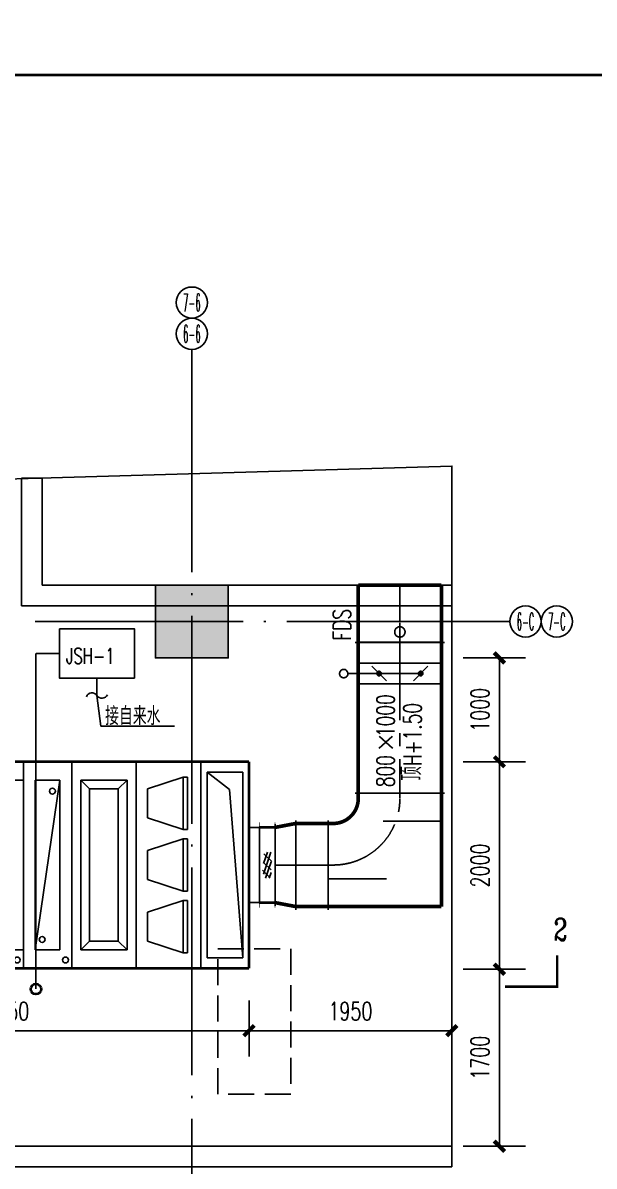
# Model space of a CAD drawing. Extents: x -778003 to -147913, y -2164908 to -814216.
# Drawn here: x -457126 to -451634, y -1284641 to -1273637 of the extents above; entities that cross this region are included whole.
import ezdxf
from ezdxf.enums import TextEntityAlignment as Align

# ---------------------------------------------------------------- set-up
doc = ezdxf.new("R2010")
doc.units = 0
doc.header["$LTSCALE"] = 1000
doc.header["$MEASUREMENT"] = 0
for name, pattern in [('CENTER2', [1.125, 0.75, -0.125, 0.125, -0.125]), ('DASH', [0.35, 0.25, -0.1]), ('结构柱网$0$DOTE', [2.42, 2, -0.2, 0.02, -0.2])]:
    doc.linetypes.add(name, pattern=pattern)
doc.layers.get('0').update_dxf_attribs({"linetype": 'CONTINUOUS'})
for name, color, linetype in [('00-风量计算', 6, 'CONTINUOUS'), ('02-TEXT_房间', 7, 'CONTINUOUS'), ('A-TECH_结构', 21, 'CONTINUOUS'), ('A_STR-砌块墙', 121, 'CONTINUOUS'), ('ACS_空调机组', 2, 'CONTINUOUS'), ('DOOR_FIRE', 220, 'CONTINUOUS'), ('DOOR_FIRE_TEXT', 7, 'CONTINUOUS'), ('DUCT-新风中心线', 5, 'CENTER2'), ('DUCT-新风标注', 3, 'CONTINUOUS'), ('DUCT-新风法兰', 2, 'CONTINUOUS'), ('DUCT-新风管', 3, 'CONTINUOUS'), ('DUCT-新风管端线', 2, 'CONTINUOUS'), ('DUCT-新风阀门', 7, 'CONTINUOUS'), ('EQ-TH', 7, 'CONTINUOUS'), ('EQ-空气机组', 7, 'CONTINUOUS'), ('H-公共文字', 7, 'CONTINUOUS'), ('TEXT-空冷凝水', 7, 'CONTINUOUS'), ('TH_DIM', 3, 'CONTINUOUS'), ('结构柱网$0$S-ANNO-DOTE', 230, '结构柱网$0$DOTE'), ('结构柱网$0$建-轴网-尺寸', 86, 'CONTINUOUS')]:
    doc.layers.add(name, color=color, linetype=linetype)
doc.layers.add('ACS_KT_FM', color=3, linetype='CONTINUOUS', lineweight=15)
doc.layers.add('H-KT-补水', color=4, linetype='BS_LINE', lineweight=35)
doc.styles.add('_TCH_DIM', font='SIMPLEX', dxfattribs={"bigfont": 'GBCBIG'})
doc.styles.add('_TCH_DIM_T3', font='SIMPLEX', dxfattribs={"width": 0.705882, "bigfont": 'GBCBIG'})
doc.styles.add('_TCH_LABEL', font='COMPLEX', dxfattribs={"bigfont": 'GBCBIG'})
doc.styles.add('_TCH_SPACE', font='SIMPLEX', dxfattribs={"bigfont": 'GBCBIG'})
doc.styles.add('_TCH_WINDOW', font='SIMPLEX', dxfattribs={"bigfont": 'GBCBIG'})
doc.styles.add('_THVAC_PIPEDN', font='ROS', dxfattribs={"width": 0.8, "height": 3.5, "bigfont": 'JD'})
doc.styles.add('KHZ', font='ROMANS', dxfattribs={"width": 0.7, "bigfont": 'HZTXT'})
doc.styles.add('结构柱网$0$_TCH_AXIS', font='COMPLEX', dxfattribs={"bigfont": 'GBCBIG'})
doc.linetypes.add('BS_LINE', pattern='A,1.5,-0.1,["BS",KHZ,S=0.1,R=0,X=-0.1,Y=-0.05],-0.12', length=1.72)
doc.dimstyles.new('_TCH_ARCH&&100', dxfattribs={"dimtxt": 297.5, "dimasz": 100, "dimexe": 250, "dimexo": 300, "dimgap": 126.25, "dimtad": 1, "dimdec": 0, "dimzin": 0, "dimdsep": 46, "dimtxsty": '_TCH_DIM_T3', "dimblk": 'ARCHTICK', "dimcen": 0.09, "dimclrt": 7, "dimazin": 2, "dimtfac": 1, "dimtdec": 0, "dimtix": 1, "dimtmove": 2, "dimatfit": 3, "dimfxl": 0, "dimtolj": 1, "dimtzin": 0, "dimarcsym": 0})

# ---------------------------------------------------------------- blocks, each defined once
blk = doc.blocks.new('$DorLib2D$00000002')
for p, q in [((-0.5, 0), (-0.5, 0.4875)), ((-0.475, 0.4875), (-0.5, 0.4875)), ((-0.475, 0), (-0.475, 0.4875)), ((0.475, 0), (0.475, 0.4875)), ((0.475, 0.4875), (0.5, 0.4875)), ((0.5, 0), (0.5, 0.4875)), ((-0.5, 0), (-0.475, 0)), ((0.5, 0), (0.475, 0))]:
    blk.add_line(p, q)
at = {"lineweight": 13}
for centre, start, end in [((-0.4875, 0), 0, 88.53072), ((0.4875, 0), 91.46928, 180)]:
    blk.add_arc(centre, 0.4875, start, end, dxfattribs=at)
blk = doc.blocks.new('A$C23C80AD9')
h = blk.add_hatch(color=16)
h.dxf.hatch_style = 1
h.paths.add_polyline_path([(-8000, -2000), (-7600, -2000), (-7600, 900), (-8000, 900)])
edge = h.paths.add_edge_path()
edge.add_line((-9066, 5800), (-7600, 5800))
edge.add_line((-7600, 5800), (-7600, 4100))
edge.add_line((-7600, 4100), (-8000, 4100))
edge.add_line((-8000, 4100), (-8000, 5400))
edge.add_line((-8000, 5400), (-9066, 5400))
edge.add_line((-9066, 5400), (-9066, 5800))
h = blk.add_hatch(color=16)
h.dxf.hatch_style = 1
h.paths.add_polyline_path([(-8000, 5400), (-7600, 5400), (-7600, 4100), (-8000, 4100)])
h.paths.add_polyline_path([(-7600, 5800), (-9066, 5800), (-9066, 5400), (-7600, 5400)])
h = blk.add_hatch(color=16)
h.dxf.hatch_style = 1
h.paths.add_polyline_path([(-2850, 5400), (-2150, 5400), (-2150, 4700), (-2850, 4700)])
at = {"color": 141}
for points in [[(-6050, 0), (0, 0), (0, 6545), (-7600, 6325), (-7600, 0), (-7550, 0)], [(-9066, 5800), (-7600, 5800), (-7600, 4100), (-8000, 4100), (-8000, 5400), (-9066, 5400), (-9066, 5800)]]:
    blk.add_lwpolyline(points, dxfattribs=at)
for points in [[(-7600, 5800), (-9066, 5800), (-9066, 5400), (-7600, 5400)], [(-8000, 5400), (-7600, 5400), (-7600, 4100), (-8000, 4100)], [(-2850, 5400), (-2150, 5400), (-2150, 4700), (-2850, 4700)], [(-7600, 4100), (-8000, 4100), (-8000, 900), (-7600, 900)], [(-8000, -2000), (-7600, -2000), (-7600, 900), (-8000, 900)]]:
    blk.add_lwpolyline(points, close=True, dxfattribs=at)
at = {"layer": 'A-TECH_结构'}
blk.add_lwpolyline([(-8700, 3000), (-8000, 3000), (-8000, 5400), (-8700, 5400)], close=True, dxfattribs=at)
at = {"layer": 'A-TECH_结构', "linetype": 'DASH'}
blk.add_lwpolyline([(-2250, 500), (-2250, 1900), (-1550, 1900), (-1550, 500)], close=True, dxfattribs=at)
at = {"layer": 'A_STR-砌块墙'}
for p, q in [((-4140, 5200), (-4140, 6429)), ((-4140, 6429), (-3940, 6429)), ((-3940, 5400), (-3940, 6429)), ((-7800, 5800), (-7800, 6325)), ((-7800, 6325), (-7600, 6325)), ((-7600, 5800), (-7600, 6325)), ((-7800, 5800), (-7600, 5800)), ((-3940, 5400), (0, 5400)), ((0, 5400), (0, 5200)), ((-4140, 5200), (0, 5200)), ((-8000, 900), (-8000, 4100)), ((-7700, 4100), (-7900, 4100)), ((-7600, 900), (-7600, 4100)), ((-7700, 900), (-7900, 900)), ((0, 0), (-6050, 0)), ((0, -200), (0, 0)), ((-7550, 0), (-7650, 0)), ((-7650, 0), (-7650, -200)), ((-7550, -200), (-7550, 0)), ((-6050, 0), (-6050, -200)), ((-7650, -200), (-7550, -200)), ((-6050, -200), (0, -200))]:
    blk.add_line(p, q, dxfattribs=at)
at = {"layer": 'A_STR-砌块墙', "color": 46}
blk.add_line((-7800, 900), (-7800, 4100), dxfattribs=at)
at = {"layer": 'DOOR_FIRE', "xscale": -1500, "yscale": 1500, "zscale": 200, "rotation": 180.0000000431111}
blk.add_blockref('$DorLib2D$00000002', (-6800, -100), dxfattribs=at)
at = {"layer": '02-TEXT_房间', "style": '_TCH_SPACE', "width": 0.705882}
blk.add_text('XF', height=297.5, rotation=90, dxfattribs=at).set_placement((-8156, 4294))
at = {"layer": '02-TEXT_房间', "style": '_TCH_SPACE'}
blk.add_text('新风机房', height=337.6, dxfattribs=at).set_placement((-5902, 1641))
at = {"layer": 'DOOR_FIRE_TEXT', "style": '_TCH_WINDOW'}
blk.add_text('甲', height=338, rotation=0, dxfattribs=at).set_placement((-6181, 100))
at = {"layer": 'DOOR_FIRE_TEXT', "style": '_TCH_WINDOW', "width": 0.705882}
blk.add_text('FGM1523', height=297.5, rotation=0, dxfattribs=at).set_placement((-7571, 100))
blk = doc.blocks.new('jrg')
at = {"color": 8}
for centre, radius, start, end in [((-1.87, 0), 0.375, 0, 180), ((-1.12, 0), 0.375, 180, 0), ((-0.37, 0), 0.375, 0, 180), ((0.39, 0.02), 0.393, 182.6822, 357.3178), ((1.16, 0), 0.375, 0, 180), ((1.92, 0.01), 0.38, 180.8965, 359.1035)]:
    blk.add_arc(centre, radius, start, end, dxfattribs=at)
blk = doc.blocks.new('A$C098F6460')
at = {"layer": 'ACS_KT_FM', "color": 8}
for centre, start, end in [((-1862, -418), 90, 270), ((-1862, -362), 270, 90), ((-1775, -419), 90, 270), ((-1775, -363), 270, 90), ((-1695, -419), 90, 270), ((-1695, -363), 270, 90)]:
    blk.add_arc(centre, 28.1, start, end, dxfattribs=at)
at = {"layer": 'ACS_空调机组', "color": 2}
for p, q in [((-4185, 0), (-4185, -1988)), ((-3565, -1988), (-3565, 0)), ((-2945, 0), (-2945, -1988)), ((-2945, 0), (-2945, -1988)), ((-2480, -1988), (-2480, 0)), ((-2015, 0), (-2015, -1988)), ((-1550, 0), (-1550, -1988)), ((-4650, -632), (-4750, -632)), ((-4750, -632), (-4750, -1356)), ((-4650, -1356), (-4650, -632)), ((100, -632), (0, -632)), ((0, -632), (0, -1356)), ((100, -1356), (100, -632)), ((-4750, -1356), (-4650, -1356)), ((0, -1356), (100, -1356))]:
    blk.add_line(p, q, dxfattribs=at)
at = {"layer": 'ACS_空调机组', "color": 8}
for p, q in [((-4591, -1888), (-4591, -100)), ((-4248, -100), (-4591, -100)), ((-4248, -100), (-4462, -268)), ((-4248, -1888), (-4248, -100)), ((-1181, -1888), (-1181, -100)), ((-837, -100), (-1181, -100)), ((-837, -100), (-1052, -268)), ((-837, -1888), (-837, -100)), ((-4058, -148), (-4018, -148)), ((-4058, -653), (-4058, -148)), ((-3675, -260), (-4018, -148)), ((-4018, -653), (-4018, -148)), ((-3393, -262), (-3477, -177)), ((-3033, -177), (-3477, -177)), ((-3477, -177), (-3477, -1811)), ((-3117, -262), (-3033, -177)), ((-3033, -1811), (-3033, -177)), ((-2831, -177), (-2594, -1811)), ((-2831, -177), (-2831, -1811)), ((-2594, -177), (-2831, -177)), ((-2594, -1811), (-2594, -177)), ((-2480, -177), (-2015, -177)), ((-1550, -177), (-2015, -177)), ((-4462, -268), (-4591, -1888)), ((-3675, -541), (-3675, -260)), ((-3117, -262), (-3393, -262)), ((-3393, -262), (-3393, -1726)), ((-3117, -1726), (-3117, -262)), ((-1052, -268), (-1181, -1888)), ((-2171, -424), (-2306, -424)), ((-2171, -424), (-2288, -357)), ((-2171, -424), (-2288, -491)), ((-2171, -1704), (-2171, -424)), ((-4018, -653), (-3675, -541)), ((-4058, -653), (-4018, -653)), ((-4058, -1247), (-4058, -741)), ((-4058, -741), (-4018, -741)), ((-4018, -1247), (-4018, -741)), ((-3675, -853), (-4018, -741)), ((-3675, -1135), (-3675, -853)), ((-2171, -929), (-2288, -862)), ((-180, -994), (-530, -792)), ((-530, -792), (-530, -1196)), ((-2171, -929), (-2306, -929)), ((-2171, -929), (-2288, -996)), ((-180, -994), (-530, -1196)), ((-4018, -1247), (-3675, -1135)), ((-4058, -1247), (-4018, -1247)), ((-4058, -1335), (-4018, -1335)), ((-4058, -1840), (-4058, -1335)), ((-3675, -1447), (-4018, -1335)), ((-4018, -1840), (-4018, -1335)), ((-2171, -1434), (-2288, -1366)), ((-3675, -1728), (-3675, -1447)), ((-2171, -1434), (-2306, -1434)), ((-2171, -1434), (-2288, -1501)), ((-4018, -1840), (-3675, -1728)), ((-3477, -1811), (-3393, -1726)), ((-3393, -1726), (-3117, -1726)), ((-3033, -1811), (-3117, -1726)), ((-4058, -1840), (-4018, -1840)), ((-3477, -1811), (-3033, -1811)), ((-2831, -1811), (-2594, -1811)), ((-2480, -1811), (-2015, -1811)), ((-2015, -1811), (-1550, -1811)), ((-4591, -1888), (-4248, -1888)), ((-1181, -1888), (-837, -1888))]:
    blk.add_line(p, q, dxfattribs=at)
at = {"layer": 'ACS_空调机组', "color": 2, "const_width": 25}
for points in [[(0, 0), (-4650, 0)], [(-4650, 0), (-4650, -1988)], [(0, -1988), (0, 0)], [(-4650, -1988), (0, -1988)]]:
    blk.add_lwpolyline(points, dxfattribs=at)
at = {"layer": 'ACS_空调机组', "color": 8}
for centre, radius in [((-2759, -283), 28.4), ((-414, -994), 234), ((-2660, -1711), 28.4), ((-2171, -1732), 28.4), ((-2885, -1908), 28.4), ((-2420, -1908), 28.4)]:
    blk.add_circle(centre, radius, dxfattribs=at)
for centre, start, end in [((-1862, -193), 146.5752, 270), ((-1775, -194), 143.8408, 270), ((-1695, -194), 143.8408, 270), ((-1862, -305), 90, 270), ((-1862, -249), 270, 90), ((-1775, -307), 90, 270), ((-1775, -250), 270, 90), ((-1695, -307), 90, 270), ((-1695, -250), 270, 90), ((-1862, -305), 253.9066, 270), ((-1775, -307), 253.9066, 270), ((-1695, -307), 253.9066, 270)]:
    blk.add_arc(centre, 28.1, start, end, dxfattribs=at)
at = {"layer": 'ACS_KT_FM', "color": 8, "xscale": 75, "yscale": 75, "zscale": 75, "rotation": 90}
for p in [(-1862, -618), (-1775, -619), (-1695, -619), (-1862, -959), (-1775, -960), (-1695, -960), (-1862, -1300), (-1775, -1301), (-1695, -1301), (-1862, -1641), (-1775, -1642), (-1695, -1642)]:
    blk.add_blockref('jrg', p, dxfattribs=at)
blk = doc.blocks.new('_ArchTick')
at = {"color": 0, "linetype": 'ByBlock', "const_width": 0.4}
blk.add_lwpolyline([(-0.5, -0.5), (0.5, 0.5)], dxfattribs=at)
blk = doc.blocks.new('*D73')
at = {"layer": 'TH_DIM', "color": 0, "lineweight": -2}
for p, q in [((-452894, -1279749), (-452294, -1279749)), ((-452544, -1280749), (-452544, -1279749)), ((-452894, -1280749), (-452294, -1280749))]:
    blk.add_line(p, q, dxfattribs=at)
at = {"layer": 'TH_DIM', "color": 0, "lineweight": -2, "xscale": 100, "yscale": 100, "zscale": 100}
for p, rotation in [((-452544, -1279749), 90), ((-452544, -1280749), 270)]:
    blk.add_blockref('_ArchTick', p, dxfattribs=dict(at, rotation=rotation))
at = {"layer": 'TH_DIM', "color": 7, "insert": (-452731, -1280249), "char_height": 175, "attachment_point": 5, "rotation": 90, "style": '_TCH_DIM_T3'}
blk.add_mtext('\\A1;1000', dxfattribs=at)
blk = doc.blocks.new('*D74')
at = {"layer": 'TH_DIM', "color": 0, "lineweight": -2}
for p, q in [((-452894, -1280749), (-452294, -1280749)), ((-452544, -1282746), (-452544, -1280749)), ((-452894, -1282746), (-452294, -1282746))]:
    blk.add_line(p, q, dxfattribs=at)
at = {"layer": 'TH_DIM', "color": 0, "lineweight": -2, "xscale": 100, "yscale": 100, "zscale": 100}
for p, rotation in [((-452544, -1280749), 90), ((-452544, -1282746), 270)]:
    blk.add_blockref('_ArchTick', p, dxfattribs=dict(at, rotation=rotation))
at = {"layer": 'TH_DIM', "color": 7, "insert": (-452731, -1281747), "char_height": 175, "attachment_point": 5, "rotation": 90, "style": '_TCH_DIM_T3'}
blk.add_mtext('\\A1;2000', dxfattribs=at)
blk = doc.blocks.new('*D75')
at = {"layer": 'TH_DIM', "color": 0, "lineweight": -2}
for p, q in [((-452894, -1282746), (-452294, -1282746)), ((-452544, -1284449), (-452544, -1282746)), ((-452894, -1284449), (-452294, -1284449))]:
    blk.add_line(p, q, dxfattribs=at)
at = {"layer": 'TH_DIM', "color": 0, "lineweight": -2, "xscale": 100, "yscale": 100, "zscale": 100}
for p, rotation in [((-452544, -1282746), 90), ((-452544, -1284449), 270)]:
    blk.add_blockref('_ArchTick', p, dxfattribs=dict(at, rotation=rotation))
at = {"layer": 'TH_DIM', "color": 7, "insert": (-452731, -1283597), "char_height": 175, "attachment_point": 5, "rotation": 90, "style": '_TCH_DIM_T3'}
blk.add_mtext('\\A1;1700', dxfattribs=at)
blk = doc.blocks.new('*D76')
at = {"layer": 'TH_DIM', "color": 0, "lineweight": -2}
for p, q in [((-454952, -1283046), (-454952, -1283587)), ((-453001, -1283046), (-453001, -1283587)), ((-454952, -1283337), (-453001, -1283337))]:
    blk.add_line(p, q, dxfattribs=at)
at = {"layer": 'TH_DIM', "color": 0, "lineweight": -2, "xscale": 100, "yscale": 100, "zscale": 100, "rotation": 180}
blk.add_blockref('_ArchTick', (-454952, -1283337), dxfattribs=at)
at = {"layer": 'TH_DIM', "color": 0, "lineweight": -2, "xscale": 100, "yscale": 100, "zscale": 100}
blk.add_blockref('_ArchTick', (-453001, -1283337), dxfattribs=at)
at = {"layer": 'TH_DIM', "color": 7, "insert": (-453977, -1283149), "char_height": 175, "attachment_point": 5, "style": '_TCH_DIM_T3'}
blk.add_mtext('\\A1;1950', dxfattribs=at)
blk = doc.blocks.new('*D77')
at = {"layer": 'TH_DIM', "color": 0, "lineweight": -2}
for p, q in [((-459602, -1283046), (-459602, -1283587)), ((-454952, -1283046), (-454952, -1283587)), ((-459602, -1283337), (-454952, -1283337))]:
    blk.add_line(p, q, dxfattribs=at)
at = {"layer": 'TH_DIM', "color": 0, "lineweight": -2, "xscale": 100, "yscale": 100, "zscale": 100, "rotation": 180}
blk.add_blockref('_ArchTick', (-459602, -1283337), dxfattribs=at)
at = {"layer": 'TH_DIM', "color": 0, "lineweight": -2, "xscale": 100, "yscale": 100, "zscale": 100}
blk.add_blockref('_ArchTick', (-454952, -1283337), dxfattribs=at)
at = {"layer": 'TH_DIM', "color": 7, "insert": (-457277, -1283149), "char_height": 175, "attachment_point": 5, "style": '_TCH_DIM_T3'}
blk.add_mtext('\\A1;4650', dxfattribs=at)
blk = doc.blocks.new('结构柱网$0$_AXISO')
blk.add_circle((0, 0), 0.5)
blk = doc.blocks.new('A1')
for points, const_width in [([(-584266, -1025182), (-500166, -1025182), (-500166, -965782), (-584266, -965782)], 5), ([(-507666, -966782), (-581766, -966782), (-581766, -1024182), (-507666, -1024182)], 50)]:
    blk.add_lwpolyline(points, close=True, dxfattribs=dict(const_width=const_width))
blk = doc.blocks.new('$ThvacSys$00000040')
at = {"elevation": 0}
blk.add_lwpolyline([(7, -101, -0.575183), (0, 0, 0.604745), (-11, 101, 16.924828)], format="xyb", dxfattribs=at)

msp = doc.modelspace()

# ---------------------------------------------------------------- linework, layer by layer
msp.add_lwpolyline([(-482875.2, -1274138.1), (-442575.2, -1274138.1), (-442575.2, -1302838.1), (-482875.2, -1302838.1)], close=True)
at = {"layer": 'DUCT-新风中心线'}
for p, q in [((-453501.4, -1279048.2), (-453501.4, -1279399)), ((-453501.4, -1279599.4), (-453501.4, -1281052.3)), ((-453501.4, -1281102.5), (-453501.4, -1281052.5)), ((-454501.6, -1281742.5), (-454701.6, -1281742.5)), ((-454191.6, -1281742.5), (-454501.4, -1281742.5)), ((-454191.4, -1281742.5), (-454141.4, -1281742.5))]:
    msp.add_line(p, q, dxfattribs=at)
msp.add_arc((-454141.4, -1281102.5), 640, 270, 360, dxfattribs=at)
at = {"layer": 'DUCT-新风法兰'}
for p, q in [((-453931.4, -1279399.1), (-453071.4, -1279399.1)), ((-453931.4, -1279599.3), (-453071.4, -1279599.3)), ((-453071.4, -1281052.4), (-453931.4, -1281052.4)), ((-454701.7, -1281350.5), (-454701.7, -1282134.5)), ((-454501.5, -1282172.5), (-454501.5, -1281312.5)), ((-454191.5, -1281312.5), (-454191.5, -1282172.5))]:
    msp.add_line(p, q, dxfattribs=at)
at = {"layer": 'DUCT-新风法兰', "const_width": 7.5}
for points in [[(-454851.9, -1281330.6), (-454851.9, -1282154.5)], [(-454701.7, -1281330.6), (-454701.7, -1282154.5)]]:
    msp.add_lwpolyline(points, dxfattribs=at)
at = {"layer": 'DUCT-新风管'}
for points, const_width in [([(-453901.4, -1279048.2), (-453901.4, -1279399)], 35), ([(-453101.4, -1279048.2), (-453901.4, -1279048.2)], 35), ([(-453101.4, -1279399), (-453101.4, -1279048.2)], 35), ([(-453901.4, -1279599.2), (-453901.4, -1279399.2)], 35), ([(-453101.4, -1279399.2), (-453101.4, -1279599.2)], 35), ([(-453901.4, -1279599.4), (-453901.4, -1281052.3)], 35), ([(-453101.4, -1281052.3), (-453101.4, -1279599.4)], 35), ([(-453901.4, -1279999.8), (-453901.4, -1279799.8)], 35), ([(-453101.4, -1279799.8), (-453101.4, -1279999.8)], 35), ([(-453901.4, -1281052.5), (-453901.4, -1281102.5)], 35), ([(-453101.4, -1282142.5), (-453101.4, -1281052.5)], 35), ([(-454851.8, -1281380.6), (-454701.8, -1281380.6)], 25), ([(-454501.6, -1281342.5), (-454701.6, -1281380.5)], 35), ([(-454191.6, -1281342.5), (-454501.4, -1281342.5)], 35), ([(-454141.4, -1281342.5), (-454191.4, -1281342.5)], 35), ([(-454701.8, -1282104.5), (-454851.8, -1282104.5)], 25), ([(-454501.6, -1282142.5), (-454701.6, -1282104.5)], 35), ([(-454501.4, -1282142.5), (-454191.6, -1282142.5)], 35), ([(-454191.4, -1282142.5), (-453101.4, -1282142.5)], 35)]:
    msp.add_lwpolyline(points, dxfattribs=dict(at, const_width=const_width))
at = {"layer": 'DUCT-新风管', "extrusion": (0, 0, -1), "const_width": 35}
msp.add_lwpolyline([(453901.4, -1281102.5, 0.4142136), (454141.4, -1281342.5)], format="xyb", dxfattribs=at)
at = {"layer": 'DUCT-新风管端线'}
for p, q in [((-453901.4, -1279399), (-453101.4, -1279399)), ((-453901.4, -1279399.2), (-453101.4, -1279399.2)), ((-453901.4, -1279599.2), (-453101.4, -1279599.2)), ((-453101.4, -1279599.4), (-453901.4, -1279599.4)), ((-453901.4, -1279799.8), (-453101.4, -1279799.8)), ((-453901.4, -1279999.8), (-453101.4, -1279999.8)), ((-453901.4, -1281052.3), (-453101.4, -1281052.3)), ((-453101.4, -1281052.5), (-453901.4, -1281052.5)), ((-454851.8, -1281380.6), (-454851.8, -1282104.5)), ((-454701.8, -1281380.6), (-454701.8, -1282104.5)), ((-454701.6, -1281380.5), (-454701.6, -1282104.5)), ((-454701.6, -1281380.6), (-454701.6, -1282104.5)), ((-454501.6, -1282142.5), (-454501.6, -1281342.5)), ((-454501.4, -1281342.5), (-454501.4, -1282142.5)), ((-454191.6, -1282142.5), (-454191.6, -1281342.5)), ((-454191.4, -1281342.5), (-454191.4, -1282142.5)), ((-453101.4, -1281319.2), (-453661.4, -1281319.2)), ((-454191.4, -1281875.9), (-453631.4, -1281875.9))]:
    msp.add_line(p, q, dxfattribs=at)
at = {"layer": 'DUCT-新风阀门'}
for p, q in [((-453501.4, -1279586.7), (-453501.4, -1279411.7)), ((-453550.5, -1279489.8), (-453551.3, -1279496)), ((-453551.3, -1279496), (-453551.3, -1279502.3)), ((-453551.3, -1279502.3), (-453550.5, -1279508.5)), ((-453548.9, -1279483.7), (-453550.5, -1279489.8)), ((-453550.5, -1279508.5), (-453548.9, -1279514.6)), ((-453546.6, -1279477.9), (-453548.9, -1279483.7)), ((-453548.9, -1279514.6), (-453546.6, -1279520.4)), ((-453543.6, -1279472.4), (-453546.6, -1279477.9)), ((-453546.6, -1279520.4), (-453543.6, -1279526)), ((-453539.9, -1279467.3), (-453543.6, -1279472.4)), ((-453543.6, -1279526), (-453539.9, -1279531)), ((-453535.6, -1279462.7), (-453539.9, -1279467.3)), ((-453539.9, -1279531), (-453535.6, -1279535.6)), ((-453530.8, -1279458.7), (-453535.6, -1279462.7)), ((-453525.5, -1279455.3), (-453530.8, -1279458.7)), ((-453519.8, -1279452.7), (-453525.5, -1279455.3)), ((-453513.8, -1279450.7), (-453519.8, -1279452.7)), ((-453507.6, -1279449.6), (-453513.8, -1279450.7)), ((-453501.4, -1279449.2), (-453507.6, -1279449.6)), ((-453495.1, -1279449.6), (-453501.4, -1279449.2)), ((-453488.9, -1279450.7), (-453495.1, -1279449.6)), ((-453483, -1279452.7), (-453488.9, -1279450.7)), ((-453477.3, -1279455.3), (-453483, -1279452.7)), ((-453472, -1279458.7), (-453477.3, -1279455.3)), ((-453467.2, -1279462.7), (-453472, -1279458.7)), ((-453462.9, -1279467.3), (-453467.2, -1279462.7)), ((-453467.2, -1279535.6), (-453462.9, -1279531)), ((-453459.2, -1279472.4), (-453462.9, -1279467.3)), ((-453462.9, -1279531), (-453459.2, -1279526)), ((-453456.1, -1279477.9), (-453459.2, -1279472.4)), ((-453459.2, -1279526), (-453456.1, -1279520.4)), ((-453453.8, -1279483.7), (-453456.1, -1279477.9)), ((-453456.1, -1279520.4), (-453453.8, -1279514.6)), ((-453452.3, -1279489.8), (-453453.8, -1279483.7)), ((-453453.8, -1279514.6), (-453452.3, -1279508.5)), ((-453451.5, -1279496), (-453452.3, -1279489.8)), ((-453452.3, -1279508.5), (-453451.5, -1279502.3)), ((-453451.5, -1279502.3), (-453451.5, -1279496)), ((-453535.6, -1279535.6), (-453530.8, -1279539.6)), ((-453530.8, -1279539.6), (-453525.5, -1279543)), ((-453525.5, -1279543), (-453519.8, -1279545.6)), ((-453519.8, -1279545.6), (-453513.8, -1279547.6)), ((-453513.8, -1279547.6), (-453507.6, -1279548.8)), ((-453507.6, -1279548.8), (-453501.4, -1279549.2)), ((-453501.4, -1279549.2), (-453495.1, -1279548.8)), ((-453495.1, -1279548.8), (-453488.9, -1279547.6)), ((-453488.9, -1279547.6), (-453483, -1279545.6)), ((-453483, -1279545.6), (-453477.3, -1279543)), ((-453477.3, -1279543), (-453472, -1279539.6)), ((-453472, -1279539.6), (-453467.2, -1279535.6)), ((-454055.1, -1279862.2), (-454049.7, -1279860.7)), ((-454049.7, -1279860.7), (-454044.2, -1279859.9)), ((-454044.2, -1279859.9), (-454038.6, -1279859.9)), ((-454038.6, -1279859.9), (-454033.1, -1279860.7)), ((-454033.1, -1279860.7), (-454027.7, -1279862.2)), ((-453631.4, -1279969.8), (-453771.4, -1279829.8)), ((-453371.4, -1279969.8), (-453231.4, -1279829.8)), ((-454081.4, -1279901.2), (-454081.2, -1279895.6)), ((-454080.8, -1279906.7), (-454081.4, -1279901.2)), ((-454081.2, -1279895.6), (-454080.2, -1279890.1)), ((-454079.4, -1279912.2), (-454080.8, -1279906.7)), ((-454080.2, -1279890.1), (-454078.5, -1279884.8)), ((-454077.3, -1279917.3), (-454079.4, -1279912.2)), ((-454078.5, -1279884.8), (-454076, -1279879.8)), ((-454074.5, -1279922.2), (-454077.3, -1279917.3)), ((-454076, -1279879.8), (-454072.9, -1279875.2)), ((-454071.1, -1279926.6), (-454074.5, -1279922.2)), ((-454072.9, -1279875.2), (-454069.2, -1279871)), ((-454067.1, -1279930.4), (-454071.1, -1279926.6)), ((-454069.2, -1279871), (-454064.9, -1279867.4)), ((-454062.6, -1279933.7), (-454067.1, -1279930.4)), ((-454064.9, -1279867.4), (-454060.2, -1279864.5)), ((-454057.6, -1279936.3), (-454062.6, -1279933.7)), ((-454060.2, -1279864.5), (-454055.1, -1279862.2)), ((-454052.4, -1279938.2), (-454057.6, -1279936.3)), ((-454046.9, -1279939.4), (-454052.4, -1279938.2)), ((-454041.4, -1279939.8), (-454046.9, -1279939.4)), ((-454035.8, -1279939.4), (-454041.4, -1279939.8)), ((-454030.4, -1279938.2), (-454035.8, -1279939.4)), ((-454025.1, -1279936.3), (-454030.4, -1279938.2)), ((-454027.7, -1279862.2), (-454022.6, -1279864.5)), ((-454020.2, -1279933.7), (-454025.1, -1279936.3)), ((-454022.6, -1279864.5), (-454017.9, -1279867.4)), ((-454015.7, -1279930.4), (-454020.2, -1279933.7)), ((-454017.9, -1279867.4), (-454013.6, -1279871)), ((-454011.7, -1279926.6), (-454015.7, -1279930.4)), ((-454013.6, -1279871), (-454009.9, -1279875.2)), ((-454008.2, -1279922.2), (-454011.7, -1279926.6)), ((-454009.9, -1279875.2), (-454006.7, -1279879.8)), ((-454005.4, -1279917.3), (-454008.2, -1279922.2)), ((-454006.7, -1279879.8), (-454004.3, -1279884.8)), ((-454003.3, -1279912.2), (-454005.4, -1279917.3)), ((-454004.3, -1279884.8), (-454002.6, -1279890.1)), ((-454002, -1279906.7), (-454003.3, -1279912.2)), ((-454002.6, -1279890.1), (-454001.6, -1279895.6)), ((-454001.4, -1279901.2), (-454002, -1279906.7)), ((-454001.6, -1279895.6), (-454001.4, -1279901.2)), ((-454001.4, -1279899.8), (-453901.4, -1279899.8)), ((-453901.4, -1279899.8), (-453501.4, -1279899.8)), ((-453723.4, -1279897.8), (-453722.7, -1279893.7)), ((-453723.4, -1279901.8), (-453723.4, -1279897.8)), ((-453722.7, -1279905.9), (-453723.4, -1279901.8)), ((-453722.7, -1279893.7), (-453721.2, -1279889.9)), ((-453721.2, -1279909.7), (-453722.7, -1279905.9)), ((-453721.2, -1279889.9), (-453719.1, -1279886.4)), ((-453719.1, -1279913.2), (-453721.2, -1279909.7)), ((-453719.1, -1279886.4), (-453716.3, -1279883.4)), ((-453716.3, -1279916.2), (-453719.1, -1279913.2)), ((-453716.4, -1279900.5), (-453716.2, -1279897.7)), ((-453716, -1279903.3), (-453716.4, -1279900.5)), ((-453716.3, -1279883.4), (-453713, -1279881)), ((-453713, -1279918.6), (-453716.3, -1279916.2)), ((-453716.2, -1279897.7), (-453715.6, -1279894.9)), ((-453715, -1279906), (-453716, -1279903.3)), ((-453715.6, -1279894.9), (-453714.4, -1279892.3)), ((-453713.6, -1279908.5), (-453715, -1279906)), ((-453714.4, -1279892.3), (-453712.7, -1279890)), ((-453711.7, -1279910.7), (-453713.6, -1279908.5)), ((-453713, -1279881), (-453709.4, -1279879.1)), ((-453709.4, -1279920.5), (-453713, -1279918.6)), ((-453712.7, -1279890), (-453710.7, -1279888)), ((-453712.1, -1279900.3), (-453712, -1279898.3)), ((-453711.8, -1279902.3), (-453712.1, -1279900.3)), ((-453712, -1279898.3), (-453711.5, -1279896.3)), ((-453711.1, -1279904.3), (-453711.8, -1279902.3)), ((-453709.5, -1279912.4), (-453711.7, -1279910.7)), ((-453711.5, -1279896.3), (-453710.7, -1279894.4)), ((-453710.1, -1279906), (-453711.1, -1279904.3)), ((-453710.7, -1279888), (-453708.3, -1279886.5)), ((-453710.7, -1279894.4), (-453709.5, -1279892.8)), ((-453708.8, -1279907.6), (-453710.1, -1279906)), ((-453709.5, -1279892.8), (-453708, -1279891.4)), ((-453707, -1279913.7), (-453709.5, -1279912.4)), ((-453709.4, -1279879.1), (-453705.4, -1279878)), ((-453705.4, -1279921.6), (-453709.4, -1279920.5)), ((-453707.2, -1279908.8), (-453708.8, -1279907.6)), ((-453708.3, -1279886.5), (-453705.6, -1279885.4)), ((-453708, -1279891.4), (-453706.3, -1279890.3)), ((-453705.4, -1279909.8), (-453707.2, -1279908.8)), ((-453704.2, -1279914.5), (-453707, -1279913.7)), ((-453706.3, -1279890.3), (-453704.4, -1279889.5)), ((-453705.6, -1279885.4), (-453702.8, -1279884.9)), ((-453705.4, -1279878), (-453701.4, -1279877.6)), ((-453703.4, -1279910.3), (-453705.4, -1279909.8)), ((-453701.4, -1279922), (-453705.4, -1279921.6)), ((-453704.4, -1279889.5), (-453702.4, -1279889.1)), ((-453701.4, -1279914.8), (-453704.2, -1279914.5)), ((-453701.4, -1279910.5), (-453703.4, -1279910.3)), ((-453702.8, -1279884.9), (-453700, -1279884.9)), ((-453702.4, -1279889.1), (-453700.4, -1279889.1)), ((-453701.4, -1279877.6), (-453697.3, -1279878)), ((-453701.4, -1279899.8), (-453301.4, -1279899.8)), ((-453699.3, -1279910.3), (-453701.4, -1279910.5)), ((-453698.5, -1279914.5), (-453701.4, -1279914.8)), ((-453697.3, -1279921.6), (-453701.4, -1279922)), ((-453700.4, -1279889.1), (-453698.4, -1279889.5)), ((-453700, -1279884.9), (-453697.2, -1279885.4)), ((-453697.4, -1279909.8), (-453699.3, -1279910.3)), ((-453695.8, -1279913.7), (-453698.5, -1279914.5)), ((-453698.4, -1279889.5), (-453696.5, -1279890.3)), ((-453695.6, -1279908.8), (-453697.4, -1279909.8)), ((-453697.3, -1279878), (-453693.4, -1279879.1)), ((-453693.4, -1279920.5), (-453697.3, -1279921.6)), ((-453697.2, -1279885.4), (-453694.5, -1279886.5)), ((-453696.5, -1279890.3), (-453694.7, -1279891.4)), ((-453693.3, -1279912.4), (-453695.8, -1279913.7)), ((-453694, -1279907.6), (-453695.6, -1279908.8)), ((-453694.7, -1279891.4), (-453693.3, -1279892.8)), ((-453694.5, -1279886.5), (-453692.1, -1279888)), ((-453692.6, -1279906), (-453694, -1279907.6)), ((-453693.4, -1279879.1), (-453689.7, -1279881)), ((-453689.7, -1279918.6), (-453693.4, -1279920.5)), ((-453693.3, -1279892.8), (-453692.1, -1279894.4)), ((-453691, -1279910.7), (-453693.3, -1279912.4)), ((-453691.6, -1279904.3), (-453692.6, -1279906)), ((-453692.1, -1279888), (-453690, -1279890)), ((-453692.1, -1279894.4), (-453691.2, -1279896.3)), ((-453690.9, -1279902.3), (-453691.6, -1279904.3)), ((-453691.2, -1279896.3), (-453690.8, -1279898.3)), ((-453689.2, -1279908.5), (-453691, -1279910.7)), ((-453690.7, -1279900.3), (-453690.9, -1279902.3)), ((-453690.8, -1279898.3), (-453690.7, -1279900.3)), ((-453690, -1279890), (-453688.4, -1279892.3)), ((-453689.7, -1279881), (-453686.5, -1279883.4)), ((-453686.5, -1279916.2), (-453689.7, -1279918.6)), ((-453687.7, -1279906), (-453689.2, -1279908.5)), ((-453688.4, -1279892.3), (-453687.2, -1279894.9)), ((-453686.8, -1279903.3), (-453687.7, -1279906)), ((-453687.2, -1279894.9), (-453686.5, -1279897.7)), ((-453686.4, -1279900.5), (-453686.8, -1279903.3)), ((-453686.5, -1279883.4), (-453683.7, -1279886.4)), ((-453686.5, -1279897.7), (-453686.4, -1279900.5)), ((-453683.7, -1279913.2), (-453686.5, -1279916.2)), ((-453683.7, -1279886.4), (-453681.5, -1279889.9)), ((-453681.5, -1279909.7), (-453683.7, -1279913.2)), ((-453681.5, -1279889.9), (-453680.1, -1279893.7)), ((-453680.1, -1279905.9), (-453681.5, -1279909.7)), ((-453680.1, -1279893.7), (-453679.3, -1279897.8)), ((-453679.3, -1279901.8), (-453680.1, -1279905.9)), ((-453679.3, -1279897.8), (-453679.3, -1279901.8)), ((-453323.4, -1279897.8), (-453322.7, -1279893.7)), ((-453323.4, -1279901.8), (-453323.4, -1279897.8)), ((-453322.7, -1279905.9), (-453323.4, -1279901.8)), ((-453322.7, -1279893.7), (-453321.2, -1279889.9)), ((-453321.2, -1279909.7), (-453322.7, -1279905.9)), ((-453321.2, -1279889.9), (-453319.1, -1279886.4)), ((-453319.1, -1279913.2), (-453321.2, -1279909.7)), ((-453319.1, -1279886.4), (-453316.3, -1279883.4)), ((-453316.3, -1279916.2), (-453319.1, -1279913.2)), ((-453316.4, -1279900.5), (-453316.2, -1279897.7)), ((-453316, -1279903.3), (-453316.4, -1279900.5)), ((-453316.3, -1279883.4), (-453313, -1279881)), ((-453313, -1279918.6), (-453316.3, -1279916.2)), ((-453316.2, -1279897.7), (-453315.6, -1279894.9)), ((-453315, -1279906), (-453316, -1279903.3)), ((-453315.6, -1279894.9), (-453314.4, -1279892.3)), ((-453313.6, -1279908.5), (-453315, -1279906)), ((-453314.4, -1279892.3), (-453312.7, -1279890)), ((-453311.7, -1279910.7), (-453313.6, -1279908.5)), ((-453313, -1279881), (-453309.4, -1279879.1)), ((-453309.4, -1279920.5), (-453313, -1279918.6)), ((-453312.7, -1279890), (-453310.7, -1279888)), ((-453312.1, -1279900.3), (-453312, -1279898.3)), ((-453311.8, -1279902.3), (-453312.1, -1279900.3)), ((-453312, -1279898.3), (-453311.5, -1279896.3)), ((-453311.1, -1279904.3), (-453311.8, -1279902.3)), ((-453309.5, -1279912.4), (-453311.7, -1279910.7)), ((-453311.5, -1279896.3), (-453310.7, -1279894.4)), ((-453310.1, -1279906), (-453311.1, -1279904.3)), ((-453310.7, -1279888), (-453308.3, -1279886.5)), ((-453310.7, -1279894.4), (-453309.5, -1279892.8)), ((-453308.8, -1279907.6), (-453310.1, -1279906)), ((-453309.5, -1279892.8), (-453308, -1279891.4)), ((-453307, -1279913.7), (-453309.5, -1279912.4)), ((-453309.4, -1279879.1), (-453305.4, -1279878)), ((-453305.4, -1279921.6), (-453309.4, -1279920.5)), ((-453307.2, -1279908.8), (-453308.8, -1279907.6)), ((-453308.3, -1279886.5), (-453305.6, -1279885.4)), ((-453308, -1279891.4), (-453306.3, -1279890.3)), ((-453305.4, -1279909.8), (-453307.2, -1279908.8)), ((-453304.2, -1279914.5), (-453307, -1279913.7)), ((-453306.3, -1279890.3), (-453304.4, -1279889.5)), ((-453305.6, -1279885.4), (-453302.8, -1279884.9)), ((-453305.4, -1279878), (-453301.4, -1279877.6)), ((-453303.4, -1279910.3), (-453305.4, -1279909.8)), ((-453301.4, -1279922), (-453305.4, -1279921.6)), ((-453304.4, -1279889.5), (-453302.4, -1279889.1)), ((-453301.4, -1279914.8), (-453304.2, -1279914.5)), ((-453301.4, -1279910.5), (-453303.4, -1279910.3)), ((-453302.8, -1279884.9), (-453300, -1279884.9)), ((-453302.4, -1279889.1), (-453300.4, -1279889.1)), ((-453301.4, -1279877.6), (-453297.3, -1279878)), ((-453299.3, -1279910.3), (-453301.4, -1279910.5)), ((-453298.5, -1279914.5), (-453301.4, -1279914.8)), ((-453297.3, -1279921.6), (-453301.4, -1279922)), ((-453300.4, -1279889.1), (-453298.4, -1279889.5)), ((-453300, -1279884.9), (-453297.2, -1279885.4)), ((-453297.4, -1279909.8), (-453299.3, -1279910.3)), ((-453295.8, -1279913.7), (-453298.5, -1279914.5)), ((-453298.4, -1279889.5), (-453296.5, -1279890.3)), ((-453295.6, -1279908.8), (-453297.4, -1279909.8)), ((-453297.3, -1279878), (-453293.4, -1279879.1)), ((-453293.4, -1279920.5), (-453297.3, -1279921.6)), ((-453297.2, -1279885.4), (-453294.5, -1279886.5)), ((-453296.5, -1279890.3), (-453294.7, -1279891.4)), ((-453293.3, -1279912.4), (-453295.8, -1279913.7)), ((-453294, -1279907.6), (-453295.6, -1279908.8)), ((-453294.7, -1279891.4), (-453293.3, -1279892.8)), ((-453294.5, -1279886.5), (-453292.1, -1279888)), ((-453292.6, -1279906), (-453294, -1279907.6)), ((-453293.4, -1279879.1), (-453289.7, -1279881)), ((-453289.7, -1279918.6), (-453293.4, -1279920.5)), ((-453293.3, -1279892.8), (-453292.1, -1279894.4)), ((-453291, -1279910.7), (-453293.3, -1279912.4)), ((-453291.6, -1279904.3), (-453292.6, -1279906)), ((-453292.1, -1279888), (-453290, -1279890)), ((-453292.1, -1279894.4), (-453291.2, -1279896.3)), ((-453290.9, -1279902.3), (-453291.6, -1279904.3)), ((-453291.2, -1279896.3), (-453290.8, -1279898.3)), ((-453289.2, -1279908.5), (-453291, -1279910.7)), ((-453290.7, -1279900.3), (-453290.9, -1279902.3)), ((-453290.8, -1279898.3), (-453290.7, -1279900.3)), ((-453290, -1279890), (-453288.4, -1279892.3)), ((-453289.7, -1279881), (-453286.5, -1279883.4)), ((-453286.5, -1279916.2), (-453289.7, -1279918.6)), ((-453287.7, -1279906), (-453289.2, -1279908.5)), ((-453288.4, -1279892.3), (-453287.2, -1279894.9)), ((-453286.8, -1279903.3), (-453287.7, -1279906)), ((-453287.2, -1279894.9), (-453286.5, -1279897.7)), ((-453286.4, -1279900.5), (-453286.8, -1279903.3)), ((-453286.5, -1279883.4), (-453283.7, -1279886.4)), ((-453286.5, -1279897.7), (-453286.4, -1279900.5)), ((-453283.7, -1279913.2), (-453286.5, -1279916.2)), ((-453283.7, -1279886.4), (-453281.5, -1279889.9)), ((-453281.5, -1279909.7), (-453283.7, -1279913.2)), ((-453281.5, -1279889.9), (-453280.1, -1279893.7)), ((-453280.1, -1279905.9), (-453281.5, -1279909.7)), ((-453280.1, -1279893.7), (-453279.3, -1279897.8)), ((-453279.3, -1279901.8), (-453280.1, -1279905.9)), ((-453279.3, -1279897.8), (-453279.3, -1279901.8)), ((-454814.2, -1281829.5), (-454740.8, -1281617.5)), ((-454814.2, -1281729.5), (-454775.4, -1281617.5)), ((-454739.2, -1281789), (-454814.2, -1281716.8)), ((-454733.1, -1281708.1), (-454808.1, -1281635.9)), ((-454792.7, -1281867.5), (-454739.2, -1281713)), ((-454747.9, -1281865.6), (-454822.9, -1281793.4)), ((-454758.1, -1281867.5), (-454739.2, -1281813))]:
    msp.add_line(p, q, dxfattribs=at)
at = {"layer": 'EQ-空气机组', "elevation": 6500}
msp.add_lwpolyline([(-456774.7, -1279468.6), (-456054.7, -1279468.6), (-456054.7, -1279943.6), (-456774.7, -1279943.6)], close=True, dxfattribs=at)
at = {"layer": 'H-KT-补水', "linetype": 'Continuous', "ltscale": 0.5, "const_width": 17.5}
msp.add_lwpolyline([(-457001.5, -1282936.5), (-457001.5, -1279706.1)], dxfattribs=at)
at = {"layer": 'H-KT-补水', "linetype": 'Continuous', "ltscale": 0.5, "const_width": 17.5, "elevation": 6500}
for points in [[(-457001.5, -1279706.1), (-456774.7, -1279706.1)], [(-456414.7, -1280111.3), (-456414.7, -1279943.6)]]:
    msp.add_lwpolyline(points, dxfattribs=at)
at = {"layer": 'H-KT-补水', "linetype": 'Continuous'}
msp.add_circle((-457001.5, -1282936.5), 50, dxfattribs=at)
at = {"layer": 'H-公共文字', "const_width": 25}
msp.add_lwpolyline([(-452489, -1282912.5), (-451989, -1282912.5), (-451989, -1282612.5)], dxfattribs=at)
at = {"layer": 'TEXT-空冷凝水'}
for p, q in [((-456414.7, -1280111.3), (-456376.7, -1280404.8, -1500)), ((-456377, -1280407.3, -1513.7), (-455667, -1280407.3, -1513.7))]:
    msp.add_line(p, q, dxfattribs=at)
at = {"layer": '结构柱网$0$S-ANNO-DOTE'}
for p, q in [((-455501.4, -1276925.4), (-455501.4, -1285926)), ((-452589, -1279398.5), (-462574.5, -1279398.5))]:
    msp.add_line(p, q, dxfattribs=at)
at = {"layer": '结构柱网$0$建-轴网-尺寸'}
for p, q in [((-455501.4, -1277052.9), (-455501.4, -1276779.2)), ((-452716.6, -1279398.5), (-452442.8, -1279398.5))]:
    msp.add_line(p, q, dxfattribs=at)

# ---------------------------------------------------------------- block references
at = {"xscale": 0.5, "yscale": 0.5, "zscale": 0.5}
msp.add_blockref('A1', (-191992, -790747.2), dxfattribs=at)
at = {"layer": '00-风量计算'}
msp.add_blockref('A$C23C80AD9', (-453001.4, -1284448.5), dxfattribs=at)
at = {"layer": '00-风量计算', "xscale": -1}
msp.add_blockref('A$C098F6460', (-459601.7, -1280748.5), dxfattribs=at)
at = {"layer": 'EQ-TH', "rotation": 90.00000337368225}
msp.add_blockref('$ThvacSys$00000040', (-456414.7, -1280111.3), dxfattribs=at)
at = {"layer": '结构柱网$0$建-轴网-尺寸'}
ref = msp.add_blockref('结构柱网$0$_AXISO', (-455501.4, -1276329.2), dxfattribs=dict(at, xscale=300, yscale=300, zscale=300))
ref.add_attrib('A', '7-6', dxfattribs={"height": 169.71, "style": '结构柱网$0$_TCH_AXIS', "width": 0.35}).set_placement((-455586.2, -1276414), (-455416.5, -1276414), align=Align.FIT)
ref = msp.add_blockref('结构柱网$0$_AXISO', (-455501.4, -1276629.2), dxfattribs=dict(at, xscale=300, yscale=300, zscale=300))
ref.add_attrib('A', '6-6', dxfattribs={"height": 169.71, "style": '结构柱网$0$_TCH_AXIS', "width": 0.35}).set_placement((-455586.2, -1276714), (-455416.5, -1276714), align=Align.FIT)
ref = msp.add_blockref('结构柱网$0$_AXISO', (-452292.8, -1279398.5), dxfattribs=dict(at, xscale=-300, yscale=300, zscale=300))
ref.add_attrib('A', '6-C', dxfattribs={"height": 169.71, "style": '结构柱网$0$_TCH_AXIS', "width": 0.344262}).set_placement((-452377.6, -1279483.4), (-452207.9, -1279483.4), align=Align.FIT)
ref = msp.add_blockref('结构柱网$0$_AXISO', (-451992.8, -1279398.5), dxfattribs=dict(at, xscale=-300, yscale=300, zscale=300))
ref.add_attrib('A', '7-C', dxfattribs={"height": 169.71, "style": '结构柱网$0$_TCH_AXIS', "width": 0.344262}).set_placement((-452077.6, -1279483.4), (-451907.9, -1279483.4), align=Align.FIT)

# ---------------------------------------------------------------- texts
at = {"layer": 'DUCT-新风标注', "style": '_TCH_DIM', "width": 0.705882}
for s, p in [('FDS', (-453973.3, -1279581.4)), ('1000', (-453554.5, -1280510.3)), ('H+1.50', (-453295, -1280790.3)), ('800', (-453554.5, -1280993.6))]:
    msp.add_text(s, height=170, rotation=90, dxfattribs=at).set_placement(p)
at = {"layer": 'DUCT-新风标注', "style": '_TCH_DIM'}
for s, p in [('×', (-453554.5, -1280650.7)), ('顶', (-453295, -1280930.7))]:
    msp.add_text(s, height=192.9, rotation=90, dxfattribs=at).set_placement(p)
at = {"layer": 'H-公共文字', "color": 7, "width": 0.705882}
for s, height, style, p in [('JSH-1', 148.75, '_TCH_DIM', (-456712.5, -1279805, 6500)), ('2', 212.5, '_TCH_LABEL', (-452021.1, -1282468.8))]:
    msp.add_text(s, height=height, dxfattribs=dict(at, style=style)).set_placement(p)
at = {"layer": 'TEXT-空冷凝水', "linetype": 'CENTER2', "style": '_THVAC_PIPEDN', "width": 0.8}
msp.add_text('接自来水', height=175, dxfattribs=at).set_placement((-456335.8, -1280395.7, -1513.7))

# ---------------------------------------------------------------- dimensions: what is measured, and where the dimension line sits
at = {"layer": 'TH_DIM'}
for p1, p2, distance, text, picture, middle in [((-453194.5, -1280748.5), (-453194.5, -1279748.5), -650.9, '1000', '*D73', (-452731.1, -1280248.5)), ((-453194.5, -1282746.3), (-453194.5, -1280748.5), -650.9, '2000', '*D74', (-452731.1, -1281747.4)), ((-453194.5, -1284448.5), (-453194.5, -1282746.3), -650.9, '1700', '*D75', (-452731.1, -1283597.4)), ((-459601.7, -1282746.3), (-454951.7, -1282746.3), -590.5, '4650', '*D77', (-457276.7, -1283149.3)), ((-454951.7, -1282746.3), (-453001.4, -1282746.3), -590.5, '1950', '*D76', (-453976.5, -1283149.3))]:
    dim = msp.add_aligned_dim(p1=p1, p2=p2, distance=distance, text=text, dimstyle='_TCH_ARCH&&100', override={"dimtxt": 175, "dimgap": 100}, dxfattribs=at)
    dim.commit()
    dim.dimension.update_dxf_attribs({"geometry": picture, "text_midpoint": middle})

doc.saveas('drawing.dxf')
